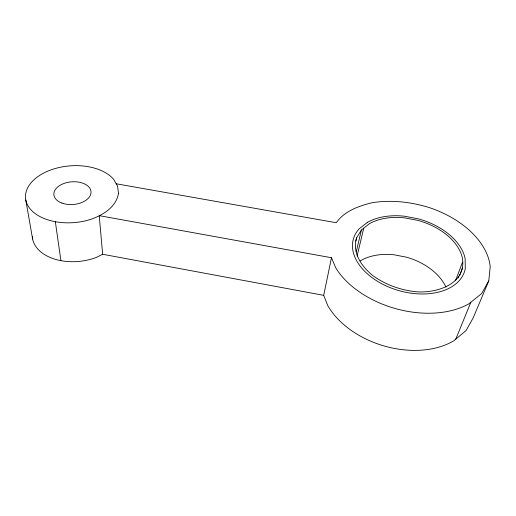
<?xml version="1.0" encoding="UTF-8"?>
<svg xmlns="http://www.w3.org/2000/svg" width="516" height="516" viewBox="0 0 516 516"><rect width="100%" height="100%" fill="white"/><g stroke="black" fill="none" stroke-linecap="round" stroke-linejoin="round"><path stroke-width="0.77" d="M32.289 236.696A44.486 28.754 -5.8 0 0 96.15 257.49L102.652 254.265L99.24 215.649L331.466 257.729L323.706 295.339L327.789 305.678A78.877 53.619 17.1 0 0 453.725 340.85L466.09 330.556L473.237 317.753L488.768 280.897L490.2 266.707A82.857 53.264 16 0 0 429.325 207.6C410.884 201.866 391.392 199.679 372.242 202.704C358.807 205.961 344.565 210.96 336.264 222.725L116.229 183.773M356.588 237.87C351.918 252.53 361.639 266.643 372.675 275.441C384.678 284.252 398.829 289.508 413.542 291.456C434.33 294.268 466.651 285.025 462.439 258.348A55.128 35.385 15.9 0 0 417.857 220.377L404.538 217.849A55.128 35.385 15.9 0 0 369.23 223.796L361.413 230.001L356.588 237.87L355.866 240.985M356.272 251.744L361.413 230.001M357.072 256.084L363.741 228.156M455.647 280.349L462.471 262.263M458.292 278.066L458.853 276.589M459.717 275.26L462.53 267.869M455.751 339.167L470.882 302.208M488.768 280.897L481.557 293.656L468.786 303.885A82.857 53.264 16 0 1 335.864 268.056L331.466 257.729M102.652 254.265L323.706 295.339M25.8 200.066L32.598 238.96M55.341 221.719L60.907 260.638M360.155 260.973A52.49 35.63 17 0 1 393.985 254.769L406.692 257.239A52.49 35.63 17 0 1 445.966 287.044M118.474 193.358C116.397 206.568 103.948 214.411 92.39 218.803A46.64 28.445 -4.7 0 1 30.212 208.954A46.64 28.445 -4.7 0 1 51.432 169.738A46.64 28.445 -4.7 0 1 113.707 179.42L117.571 186.083L118.474 193.358M367.315 222.396L359.091 228.891A57.915 37.178 15.9 0 0 392.057 288.367A57.915 37.178 15.9 0 0 465.277 268.649L465.142 258.632A57.915 37.178 15.9 0 0 418.295 218.829L404.331 216.191A57.915 37.178 15.9 0 0 367.315 222.396M61.868 203.065A18.64 11.358 -4.7 0 0 90.977 193.113A18.64 11.358 -4.7 0 0 64.468 183.283A18.64 11.358 -4.7 0 0 61.868 203.065"/></g></svg>
